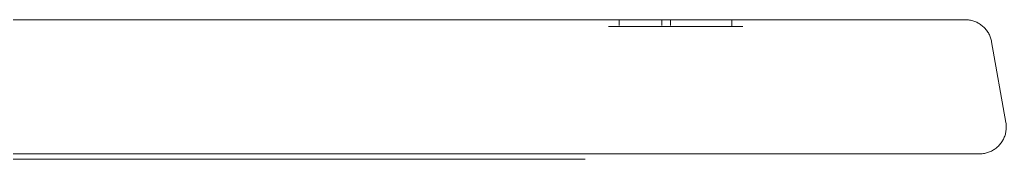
# Model space of a CAD drawing. Header units: metres. Extents: x -24.8 to 3.4, y -2.1 to 25.8.
# Drawn here: x -7.4769 to -7.2931, y 0.405 to 0.431 of the extents above; entities that cross this region are included whole.
import ezdxf

# ---------------------------------------------------------------- set-up
doc = ezdxf.new("R2010")
doc.units = ezdxf.units.M
doc.layers.add('P-SANR-FIXT', color=7, linetype='Continuous', lineweight=5)

# ---------------------------------------------------------------- blocks, each defined once
blk = doc.blocks.new('UT_Bacia com caixa acoplada - UT_Bacia com caixa acoplada-3248018-AA')
at = {"layer": 'P-SANR-FIXT'}
for p, q in [((33.98487, 0.431), (33.74093, 0.431)), ((34.00259, 0.431), (34.00285, 0.431)), ((34.01145, 0.41187), (34.0088, 0.42687)), ((33.74093, 0.406), (33.98487, 0.406))]:
    blk.add_line(p, q, dxfattribs=at)
at = {"layer": 'P-SANR-FIXT', "color": 253, "true_color": 0xa6a6a6}
for p, q in [((33.93739, 0.431), (33.94718, 0.431)), ((33.94707, 0.431), (33.93939, 0.431)), ((33.93939, 0.43087), (33.93939, 0.43054)), ((33.93939, 0.43047), (33.93939, 0.42995)), ((33.94898, 0.431), (33.94731, 0.431)), ((33.96041, 0.431), (33.94731, 0.431)), ((33.94731, 0.43087), (33.94731, 0.43053)), ((33.94731, 0.43047), (33.94731, 0.42993)), ((33.94898, 0.431), (33.96241, 0.431)), ((33.94898, 0.43087), (33.94898, 0.43053)), ((33.94898, 0.43047), (33.94898, 0.42992)), ((33.96041, 0.43051), (33.96041, 0.43087)), ((33.96041, 0.42989), (33.96041, 0.43047)), ((33.9605, 0.431), (33.9616, 0.431)), ((33.962, 0.431), (33.96241, 0.431)), ((33.94718, 0.42977), (33.93739, 0.42977)), ((33.93939, 0.42977), (33.94707, 0.42977)), ((33.94731, 0.42977), (33.96041, 0.42977)), ((33.94731, 0.42977), (33.94898, 0.42977)), ((33.96241, 0.42977), (33.94898, 0.42977)), ((33.9616, 0.42977), (33.9605, 0.42977)), ((33.96241, 0.42977), (33.962, 0.42977)), ((34.01145, 0.41187), (34.01148, 0.41167)), ((34.01148, 0.41167), (34.0115, 0.41147)), ((33.89806, 0.405), (33.75056, 0.405)), ((33.75056, 0.405), (33.89806, 0.405)), ((33.89806, 0.405), (33.93306, 0.405)), ((33.89806, 0.405), (33.93306, 0.405)), ((34.00362, 0.406), (34.00321, 0.406))]:
    blk.add_line(p, q, dxfattribs=at)
at = {"layer": 'P-SANR-FIXT', "color": 254, "true_color": 0xdfdfdf}
for p, q in [((33.93918, 0.431), (33.94718, 0.431)), ((33.94707, 0.431), (33.93939, 0.431)), ((33.9491, 0.431), (33.94707, 0.431)), ((33.94729, 0.431), (33.9547, 0.431)), ((33.95656, 0.431), (33.9491, 0.431)), ((33.9602, 0.431), (33.9547, 0.431)), ((33.95656, 0.431), (33.9605, 0.431)), ((33.96041, 0.431), (33.96001, 0.431)), ((33.96041, 0.43051), (33.96041, 0.43087)), ((33.96041, 0.43006), (33.96041, 0.43047)), ((33.9605, 0.431), (33.9622, 0.431)), ((33.96058, 0.431), (33.962, 0.431)), ((33.9616, 0.431), (33.9622, 0.431)), ((34.0023, 0.431), (34.00259, 0.431)), ((34.00388, 0.431), (34.00408, 0.431)), ((33.94718, 0.42977), (33.93918, 0.42977)), ((33.93939, 0.42977), (33.94707, 0.42977)), ((33.94707, 0.42977), (33.95656, 0.42977)), ((33.9547, 0.42977), (33.94729, 0.42977)), ((33.9547, 0.42977), (33.95962, 0.42977)), ((33.9605, 0.42977), (33.95656, 0.42977)), ((33.95962, 0.42977), (33.9602, 0.42977)), ((33.96001, 0.42977), (33.96041, 0.42977)), ((33.9622, 0.42977), (33.9605, 0.42977)), ((33.962, 0.42977), (33.96058, 0.42977)), ((33.9622, 0.42977), (33.9616, 0.42977)), ((34.00838, 0.42818), (34.00846, 0.428)), ((34.01006, 0.40746), (34.00991, 0.40733)), ((33.9851, 0.406), (33.98487, 0.406)), ((34.00665, 0.406), (34.00652, 0.406))]:
    blk.add_line(p, q, dxfattribs=at)
at = {"layer": 'P-SANR-FIXT', "color": 7, "true_color": 0xf3f3f3}
for p, q in [((33.95656, 0.431), (33.94707, 0.431)), ((33.94729, 0.431), (33.9547, 0.431)), ((33.9602, 0.431), (33.9547, 0.431)), ((33.95656, 0.431), (33.9605, 0.431)), ((33.94707, 0.42977), (33.95656, 0.42977)), ((33.9547, 0.42977), (33.94729, 0.42977)), ((33.9547, 0.42977), (33.9602, 0.42977)), ((33.9605, 0.42977), (33.95656, 0.42977)), ((34.01129, 0.4095), (34.01123, 0.40931)), ((34.00366, 0.406), (34.00365, 0.406))]:
    blk.add_line(p, q, dxfattribs=at)
at = {"layer": 'P-SANR-FIXT', "color": 7, "true_color": 0xfafafa}
for p, q in [((33.96001, 0.431), (33.94731, 0.431)), ((33.94731, 0.431), (33.94898, 0.431)), ((33.94731, 0.43087), (33.94731, 0.43053)), ((33.94898, 0.43047), (33.94898, 0.42992)), ((33.94912, 0.431), (33.95771, 0.431)), ((33.95771, 0.431), (33.96058, 0.431)), ((33.94898, 0.42977), (33.94731, 0.42977)), ((33.94731, 0.42977), (33.96001, 0.42977)), ((33.96058, 0.42977), (33.94912, 0.42977))]:
    blk.add_line(p, q, dxfattribs=at)
at = {"layer": 'P-SANR-FIXT', "color": 7, "true_color": 0xfefefe}
blk.add_line((34.0115, 0.41147), (34.01152, 0.41127), dxfattribs=at)
at = {"layer": 'P-SANR-FIXT', "flags": 128}
for points in [[(34.00388, 0.431), (34.00386, 0.431), (34.00382, 0.431), (34.00374, 0.431), (34.00364, 0.431), (34.0035, 0.431), (34.00333, 0.431), (34.00314, 0.431), (34.00291, 0.431), (34.00266, 0.431), (34.00238, 0.431), (34.00207, 0.431), (34.00173, 0.431), (34.00136, 0.431), (34.00097, 0.431), (34.00056, 0.431), (34.00012, 0.431), (33.99965, 0.431), (33.99916, 0.431), (33.99865, 0.431), (33.99811, 0.431), (33.99756, 0.431), (33.99698, 0.431), (33.99638, 0.431), (33.99577, 0.431), (33.99514, 0.431), (33.99449, 0.431), (33.99383, 0.431), (33.99315, 0.431), (33.99246, 0.431), (33.99175, 0.431), (33.99104, 0.431), (33.99032, 0.431), (33.98958, 0.431), (33.98884, 0.431), (33.9881, 0.431), (33.98734, 0.431), (33.98659, 0.431), (33.98583, 0.431), (33.98507, 0.431), (33.98487, 0.431)], [(34.00545, 0.43075), (34.00564, 0.43068), (34.00582, 0.43061), (34.00601, 0.43052), (34.00619, 0.43043), (34.00636, 0.43034), (34.00653, 0.43024), (34.0067, 0.43013), (34.00686, 0.43001)], [(34.00732, 0.42962), (34.00746, 0.42948), (34.0076, 0.42934), (34.00773, 0.42919)], [(34.00877, 0.40653), (34.00859, 0.40645), (34.0084, 0.40637), (34.00822, 0.4063), (34.00803, 0.40623)], [(33.98487, 0.406), (33.98573, 0.406), (33.9866, 0.406), (33.98746, 0.406), (33.98832, 0.406), (33.98917, 0.406), (33.99001, 0.406), (33.99085, 0.406), (33.99168, 0.406), (33.99249, 0.406), (33.9933, 0.406), (33.99409, 0.406), (33.99487, 0.406), (33.99563, 0.406), (33.99637, 0.406), (33.99709, 0.406), (33.9978, 0.406), (33.99848, 0.406), (33.99915, 0.406), (33.99979, 0.406), (34.0004, 0.406), (34.00099, 0.406), (34.00156, 0.406), (34.0021, 0.406), (34.00261, 0.406), (34.00309, 0.406), (34.00354, 0.406), (34.00397, 0.406), (34.00436, 0.406), (34.00472, 0.406), (34.00505, 0.406), (34.00535, 0.406), (34.00561, 0.406), (34.00585, 0.406), (34.00604, 0.406), (34.00621, 0.406), (34.00634, 0.406), (34.00643, 0.406), (34.00649, 0.406), (34.00652, 0.406), (34.00652, 0.406)]]:
    blk.add_lwpolyline(points, dxfattribs=at)
at = {"layer": 'P-SANR-FIXT', "color": 253, "true_color": 0xa6a6a6, "flags": 128}
for points in [[(33.98487, 0.431), (33.98563, 0.431), (33.98638, 0.431), (33.98714, 0.431), (33.98789, 0.431), (33.98864, 0.431), (33.98938, 0.431), (33.99012, 0.431), (33.99085, 0.431), (33.99156, 0.431), (33.99214, 0.431)], [(33.99227, 0.431), (33.99296, 0.431), (33.99364, 0.431), (33.99431, 0.431), (33.99496, 0.431)], [(33.99523, 0.431), (33.9956, 0.431), (33.99622, 0.431), (33.99682, 0.431), (33.9974, 0.431), (33.99796, 0.431), (33.99831, 0.431)], [(33.9985, 0.431), (33.99902, 0.431), (33.99952, 0.431), (33.99999, 0.431), (34.00044, 0.431), (34.00086, 0.431), (34.00126, 0.431), (34.00163, 0.431), (34.00198, 0.431), (34.0023, 0.431)], [(34.00285, 0.431), (34.00308, 0.431), (34.00328, 0.431), (34.00346, 0.431), (34.0036, 0.431), (34.00372, 0.431), (34.0038, 0.431), (34.00385, 0.431)], [(34.00408, 0.431), (34.00428, 0.43098), (34.00448, 0.43096), (34.00467, 0.43094), (34.00487, 0.4309), (34.00507, 0.43086), (34.00526, 0.43081), (34.00545, 0.43075)], [(34.00686, 0.43001), (34.00702, 0.42989), (34.00717, 0.42976), (34.00732, 0.42962)], [(34.00773, 0.42919), (34.00786, 0.42903), (34.00797, 0.42887)], [(34.00797, 0.42887), (34.00809, 0.4287), (34.00819, 0.42853), (34.00829, 0.42836), (34.00838, 0.42818)], [(34.00846, 0.428), (34.00854, 0.42781), (34.00861, 0.42762), (34.00867, 0.42743), (34.00872, 0.42724), (34.00877, 0.42705), (34.0088, 0.42687)], [(34.01152, 0.41127), (34.01152, 0.41107), (34.01152, 0.41087), (34.01151, 0.41067), (34.0115, 0.41047), (34.01147, 0.41028), (34.01144, 0.41008), (34.0114, 0.40988), (34.01135, 0.40969), (34.01129, 0.4095)], [(34.01123, 0.40931), (34.01116, 0.40912), (34.01108, 0.40894), (34.01099, 0.40876), (34.0109, 0.40858), (34.0108, 0.40841)], [(34.00991, 0.40733), (34.00976, 0.40719), (34.00961, 0.40707), (34.00945, 0.40695), (34.00929, 0.40683), (34.00912, 0.40673), (34.00894, 0.40662), (34.00877, 0.40653)], [(34.01058, 0.40807), (34.01046, 0.40791), (34.01033, 0.40776), (34.0102, 0.40761), (34.01006, 0.40746)], [(33.99024, 0.406), (33.9894, 0.406), (33.98855, 0.406), (33.98769, 0.406), (33.98683, 0.406), (33.98596, 0.406), (33.9851, 0.406)], [(33.99569, 0.406), (33.99507, 0.406), (33.9943, 0.406), (33.99351, 0.406), (33.99271, 0.406), (33.9919, 0.406), (33.99107, 0.406), (33.99028, 0.406)], [(34.00321, 0.406), (34.00274, 0.406), (34.00224, 0.406), (34.00171, 0.406), (34.00115, 0.406), (34.00056, 0.406), (33.99995, 0.406), (33.99932, 0.406), (33.99866, 0.406), (33.99799, 0.406), (33.99729, 0.406), (33.99657, 0.406), (33.99583, 0.406)], [(34.00481, 0.406), (34.00446, 0.406), (34.00408, 0.406), (34.00366, 0.406)], [(34.00645, 0.406), (34.00637, 0.406), (34.00625, 0.406), (34.00609, 0.406), (34.0059, 0.406), (34.00568, 0.406), (34.00542, 0.406), (34.00513, 0.406)], [(34.00803, 0.40623), (34.00783, 0.40617), (34.00764, 0.40613), (34.00744, 0.40609), (34.00725, 0.40605), (34.00705, 0.40603), (34.00685, 0.40601), (34.00665, 0.406)]]:
    blk.add_lwpolyline(points, dxfattribs=at)
at = {"layer": 'P-SANR-FIXT', "color": 254, "true_color": 0xdfdfdf, "flags": 128}
for points in [[(34.00385, 0.431), (34.00388, 0.431), (34.00388, 0.431)], [(34.0108, 0.40841), (34.01069, 0.40824), (34.01058, 0.40807)], [(34.00652, 0.406), (34.00651, 0.406), (34.00645, 0.406)]]:
    blk.add_lwpolyline(points, dxfattribs=at)

msp = doc.modelspace()

# ---------------------------------------------------------------- block references
at = {"layer": 'P-SANR-FIXT', "color": 253, "true_color": 0xa6a6a6}
msp.add_blockref('UT_Bacia com caixa acoplada - UT_Bacia com caixa acoplada-3248018-AA', (-41.30458, 0), dxfattribs=at)

doc.saveas('drawing.dxf')
